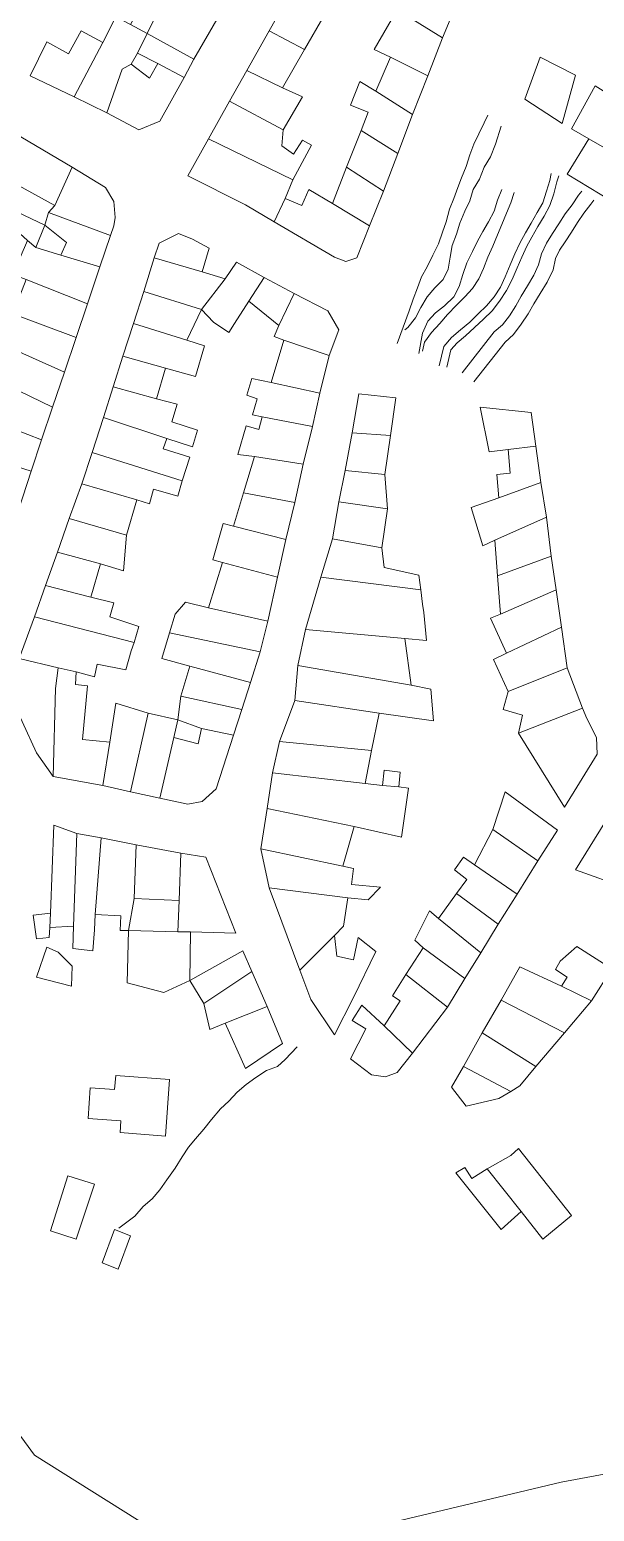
# Model space of a CAD drawing. Header units: inches. Extents: x 1138763 to 1140867, y 1050756 to 1053008.
# Drawn here: x 1140618.4 to 1140719.8, y 1051639.3 to 1051905.1 of the extents above; entities that cross this region are included whole.
import ezdxf

# ---------------------------------------------------------------- set-up
doc = ezdxf.new("R2010")
doc.units = ezdxf.units.IN
doc.header["$MEASUREMENT"] = 0
for name, color, linetype, lineweight in [('LimEdif_AM', 44, 'Continuous', 5), ('ViaPrin_AM', 1, 'Continuous', 15), ('ViaSec_AM', 1, 'Continuous', 18)]:
    doc.layers.add(name, color=color, linetype=linetype, lineweight=lineweight)

msp = doc.modelspace()

# ---------------------------------------------------------------- linework, layer by layer
at = {"layer": 'LimEdif_AM'}
for points in [[(1140686.69, 1051915.5), (1140695.44, 1051910.5), (1140692.56, 1051903.62), (1140684.44, 1051908.62), (1140681.19, 1051910.75), (1140684.44, 1051916.87), (1140686.69, 1051915.5)], [(1140643.31, 1051912.12), (1140639.56, 1051904.37), (1140636.56, 1051906), (1140640.69, 1051913.37), (1140643.31, 1051912.12)], [(1140652.44, 1051907.62), (1140647.94, 1051899.75), (1140639.56, 1051904.37), (1140643.31, 1051912.12), (1140652.44, 1051907.62)], [(1140671.31, 1051907.62), (1140667.81, 1051901.5), (1140661.44, 1051904.87), (1140664.94, 1051911.12), (1140671.31, 1051907.62)], [(1140684.44, 1051908.62), (1140680.31, 1051901.5), (1140683.19, 1051900.12), (1140680.56, 1051894), (1140677.69, 1051895.75), (1140676.06, 1051891.5), (1140679.19, 1051890.25), (1140677.94, 1051887), (1140675.31, 1051880.37), (1140672.81, 1051873.87), (1140668.56, 1051876.37), (1140667.31, 1051873.5), (1140664.31, 1051874.75), (1140665.69, 1051878.12), (1140669.06, 1051884.37), (1140667.44, 1051885.25), (1140665.81, 1051882.75), (1140663.69, 1051884.25), (1140663.94, 1051887.12), (1140667.44, 1051893), (1140663.81, 1051894.62), (1140667.81, 1051901.5), (1140671.31, 1051907.62)], [(1140692.56, 1051903.62), (1140689.94, 1051896.75), (1140683.19, 1051900.12), (1140680.31, 1051901.5), (1140684.44, 1051908.62), (1140692.56, 1051903.62)], [(1140636.56, 1051906), (1140639.56, 1051904.37), (1140637.81, 1051900.87), (1140636.69, 1051898.87), (1140635.06, 1051898), (1140632.31, 1051890.12), (1140626.44, 1051893), (1140631.56, 1051902.75), (1140633.94, 1051907.37), (1140636.56, 1051906)], [(1140626.44, 1051893), (1140618.56, 1051896.75), (1140621.56, 1051902.87), (1140625.44, 1051900.75), (1140627.69, 1051904.87), (1140631.56, 1051902.75), (1140626.44, 1051893)], [(1140639.56, 1051904.37), (1140647.94, 1051899.75), (1140646.19, 1051896.5), (1140641.44, 1051899), (1140637.81, 1051900.87), (1140639.56, 1051904.37)], [(1140667.81, 1051901.5), (1140663.81, 1051894.62), (1140657.44, 1051897.75), (1140661.44, 1051904.87), (1140667.81, 1051901.5)], [(1140641.44, 1051899), (1140639.94, 1051896.37), (1140636.69, 1051898.87), (1140637.81, 1051900.87), (1140641.44, 1051899)], [(1140689.94, 1051896.75), (1140687.19, 1051889.87), (1140680.56, 1051894), (1140683.19, 1051900.12), (1140689.94, 1051896.75)], [(1140714.06, 1051888.25), (1140707.31, 1051892.62), (1140710.06, 1051900.12), (1140716.44, 1051896.87), (1140714.06, 1051888.25)], [(1140646.19, 1051896.5), (1140641.81, 1051888.62), (1140638.06, 1051887.12), (1140632.31, 1051890.12), (1140635.06, 1051898), (1140636.69, 1051898.87), (1140639.94, 1051896.37), (1140641.44, 1051899), (1140646.19, 1051896.5)], [(1140663.81, 1051894.62), (1140667.44, 1051893), (1140663.94, 1051887.12), (1140654.31, 1051892.25), (1140657.44, 1051897.75), (1140663.81, 1051894.62)], [(1140687.19, 1051889.87), (1140684.56, 1051882.87), (1140677.94, 1051887), (1140679.19, 1051890.25), (1140676.06, 1051891.5), (1140677.69, 1051895.75), (1140680.56, 1051894), (1140687.19, 1051889.87)], [(1140731.19, 1051888), (1140726.81, 1051880.87), (1140718.81, 1051885.5), (1140715.69, 1051887.25), (1140719.94, 1051895), (1140731.19, 1051888)], [(1140663.94, 1051887.12), (1140663.69, 1051884.25), (1140665.81, 1051882.75), (1140667.44, 1051885.25), (1140669.06, 1051884.37), (1140665.69, 1051878.12), (1140650.56, 1051885.5), (1140654.31, 1051892.25), (1140663.94, 1051887.12)], [(1140609.31, 1051881), (1140610.44, 1051883.62), (1140611.81, 1051885.62), (1140615.56, 1051886.62), (1140626.06, 1051880.37), (1140622.94, 1051873.5), (1140609.31, 1051881)], [(1140684.56, 1051882.87), (1140681.94, 1051876.12), (1140675.31, 1051880.37), (1140677.94, 1051887), (1140684.56, 1051882.87)], [(1140665.69, 1051878.12), (1140664.31, 1051874.75), (1140662.31, 1051870.62), (1140657.19, 1051873.62), (1140646.81, 1051878.87), (1140650.56, 1051885.5), (1140665.69, 1051878.12)], [(1140726.81, 1051880.87), (1140722.81, 1051874.37), (1140714.94, 1051879.12), (1140718.81, 1051885.5), (1140726.81, 1051880.87)], [(1140607.44, 1051876.5), (1140609.31, 1051881), (1140622.94, 1051873.5), (1140621.81, 1051872.25), (1140621.19, 1051870), (1140607.44, 1051876.5)], [(1140626.06, 1051880.37), (1140632.06, 1051876.75), (1140633.56, 1051874.25), (1140633.81, 1051871.37), (1140633.56, 1051869.87), (1140632.94, 1051868.12), (1140621.81, 1051872.25), (1140622.94, 1051873.5), (1140626.06, 1051880.37)], [(1140681.94, 1051876.12), (1140679.44, 1051869.87), (1140672.81, 1051873.87), (1140675.31, 1051880.37), (1140681.94, 1051876.12)], [(1140605.31, 1051871.37), (1140607.44, 1051876.5), (1140621.19, 1051870), (1140619.56, 1051866), (1140618.06, 1051867.25), (1140616.69, 1051868.5), (1140614.56, 1051867.75), (1140605.31, 1051871.37)], [(1140672.81, 1051873.87), (1140679.44, 1051869.87), (1140677.19, 1051864.12), (1140675.19, 1051863.5), (1140673.19, 1051864.25), (1140662.31, 1051870.62), (1140664.31, 1051874.75), (1140667.31, 1051873.5), (1140668.56, 1051876.37), (1140672.81, 1051873.87)], [(1140621.81, 1051872.25), (1140632.94, 1051868.12), (1140631.06, 1051862.5), (1140624.06, 1051864.62), (1140625.06, 1051866.87), (1140621.19, 1051870), (1140621.81, 1051872.25)], [(1140621.19, 1051870), (1140625.06, 1051866.87), (1140624.06, 1051864.62), (1140619.56, 1051866), (1140621.19, 1051870)], [(1140640.81, 1051864.12), (1140641.69, 1051866.75), (1140645.19, 1051868.5), (1140647.69, 1051867.5), (1140650.69, 1051865.87), (1140649.44, 1051861.62), (1140640.81, 1051864.12)], [(1140619.56, 1051866), (1140624.06, 1051864.62), (1140631.06, 1051862.5), (1140628.81, 1051855.87), (1140617.81, 1051860.25), (1140615.44, 1051861.12), (1140618.06, 1051867.25), (1140619.56, 1051866)], [(1140649.44, 1051861.62), (1140653.56, 1051860.37), (1140649.31, 1051854.87), (1140638.94, 1051858.12), (1140640.81, 1051864.12), (1140649.44, 1051861.62)], [(1140653.56, 1051860.37), (1140655.56, 1051863.37), (1140660.56, 1051860.62), (1140657.81, 1051856.37), (1140655.19, 1051852.37), (1140654.19, 1051850.75), (1140651.44, 1051852.62), (1140649.31, 1051854.87), (1140653.56, 1051860.37)], [(1140628.81, 1051855.87), (1140626.81, 1051849.87), (1140615.44, 1051854.12), (1140617.81, 1051860.25), (1140628.81, 1051855.87)], [(1140660.56, 1051860.62), (1140665.94, 1051857.75), (1140663.19, 1051852), (1140657.81, 1051856.37), (1140660.56, 1051860.62)], [(1140649.31, 1051854.87), (1140646.69, 1051849.37), (1140637.06, 1051852.37), (1140638.94, 1051858.12), (1140649.31, 1051854.87)], [(1140665.94, 1051857.75), (1140671.94, 1051854.62), (1140673.94, 1051851.25), (1140672.19, 1051846.62), (1140664.06, 1051849.37), (1140662.31, 1051850), (1140663.19, 1051852), (1140665.94, 1051857.75)], [(1140663.19, 1051852), (1140662.31, 1051850), (1140664.06, 1051849.37), (1140661.81, 1051841.75), (1140658.31, 1051842.5), (1140657.44, 1051839.5), (1140659.31, 1051838.87), (1140658.44, 1051836), (1140660.19, 1051835.62), (1140659.56, 1051833.37), (1140657.31, 1051834), (1140655.81, 1051828.87), (1140658.81, 1051828.5), (1140656.81, 1051822), (1140655.06, 1051816), (1140653.19, 1051816.5), (1140651.31, 1051810), (1140653.06, 1051809.5), (1140650.56, 1051801.37), (1140646.44, 1051802.37), (1140644.56, 1051800.25), (1140643.56, 1051796.87), (1140642.19, 1051792.25), (1140647.19, 1051790.87), (1140645.56, 1051785.5), (1140645.06, 1051781.25), (1140639.69, 1051782.5), (1140633.94, 1051784.25), (1140632.81, 1051777.25), (1140627.94, 1051777.75), (1140628.81, 1051787.37), (1140626.69, 1051787.62), (1140626.81, 1051789.87), (1140630.06, 1051789), (1140630.56, 1051791.25), (1140635.69, 1051790.25), (1140636.69, 1051793.62), (1140637.19, 1051795.12), (1140638.06, 1051798), (1140632.81, 1051799.75), (1140633.56, 1051802.25), (1140629.44, 1051803.25), (1140631.19, 1051809.25), (1140635.31, 1051808), (1140635.81, 1051814.37), (1140637.69, 1051820.75), (1140639.94, 1051820), (1140640.69, 1051822.62), (1140645.06, 1051821.37), (1140645.81, 1051824.12), (1140647.19, 1051828.37), (1140642.44, 1051829.87), (1140643.06, 1051831.75), (1140647.69, 1051830.25), (1140648.56, 1051833.25), (1140643.94, 1051834.75), (1140644.94, 1051837.87), (1140641.19, 1051838.87), (1140642.81, 1051844.37), (1140648.19, 1051842.87), (1140649.81, 1051848.37), (1140646.69, 1051849.37), (1140649.31, 1051854.87), (1140651.44, 1051852.62), (1140654.19, 1051850.75), (1140655.19, 1051852.37), (1140657.81, 1051856.37), (1140663.19, 1051852)], [(1140626.81, 1051849.87), (1140624.69, 1051843.62), (1140613.19, 1051848.75), (1140615.44, 1051854.12), (1140626.81, 1051849.87)], [(1140646.69, 1051849.37), (1140649.81, 1051848.37), (1140648.19, 1051842.87), (1140642.81, 1051844.37), (1140635.19, 1051846.5), (1140637.06, 1051852.37), (1140646.69, 1051849.37)], [(1140613.19, 1051848.75), (1140624.69, 1051843.62), (1140622.56, 1051837.37), (1140608.56, 1051844.12), (1140610.81, 1051849.75), (1140613.19, 1051848.75)], [(1140672.19, 1051846.62), (1140670.56, 1051839.87), (1140661.81, 1051841.75), (1140664.06, 1051849.37), (1140672.19, 1051846.62)], [(1140642.81, 1051844.37), (1140641.19, 1051838.87), (1140633.44, 1051841), (1140635.19, 1051846.5), (1140642.81, 1051844.37)], [(1140622.56, 1051837.37), (1140620.56, 1051831.5), (1140605.81, 1051837.25), (1140608.56, 1051844.12), (1140622.56, 1051837.37)], [(1140670.56, 1051839.87), (1140669.19, 1051833.87), (1140660.19, 1051835.62), (1140658.44, 1051836), (1140659.31, 1051838.87), (1140657.44, 1051839.5), (1140658.31, 1051842.5), (1140661.81, 1051841.75), (1140670.56, 1051839.87)], [(1140641.19, 1051838.87), (1140644.94, 1051837.87), (1140643.94, 1051834.75), (1140648.56, 1051833.25), (1140647.69, 1051830.25), (1140643.06, 1051831.75), (1140631.69, 1051835.5), (1140633.44, 1051841), (1140641.19, 1051838.87)], [(1140676.31, 1051832.75), (1140677.56, 1051839.75), (1140684.19, 1051839), (1140683.19, 1051832.25), (1140676.31, 1051832.75)], [(1140605.81, 1051837.25), (1140620.56, 1051831.5), (1140618.69, 1051825.87), (1140608.56, 1051829.12), (1140603.19, 1051830.87), (1140604.31, 1051833.62), (1140605.81, 1051837.25)], [(1140709.31, 1051830.37), (1140704.31, 1051829.75), (1140700.94, 1051829.37), (1140699.31, 1051837.37), (1140708.44, 1051836.37), (1140709.31, 1051830.37)], [(1140643.06, 1051831.75), (1140642.44, 1051829.87), (1140647.19, 1051828.37), (1140645.81, 1051824.12), (1140629.69, 1051829.25), (1140631.69, 1051835.5), (1140643.06, 1051831.75)], [(1140669.19, 1051833.87), (1140667.56, 1051827.12), (1140658.81, 1051828.5), (1140655.81, 1051828.87), (1140657.31, 1051834), (1140659.56, 1051833.37), (1140660.19, 1051835.62), (1140669.19, 1051833.87)], [(1140683.19, 1051832.25), (1140682.19, 1051825.25), (1140675.06, 1051826), (1140676.31, 1051832.75), (1140683.19, 1051832.25)], [(1140618.69, 1051825.87), (1140616.44, 1051818.87), (1140608.06, 1051822.62), (1140604.81, 1051824), (1140606.19, 1051827.5), (1140607.69, 1051826.87), (1140608.56, 1051829.12), (1140618.69, 1051825.87)], [(1140645.81, 1051824.12), (1140645.06, 1051821.37), (1140640.69, 1051822.62), (1140639.94, 1051820), (1140637.69, 1051820.75), (1140627.81, 1051823.62), (1140629.69, 1051829.25), (1140645.81, 1051824.12)], [(1140667.56, 1051827.12), (1140666.06, 1051820.25), (1140656.81, 1051822), (1140658.81, 1051828.5), (1140667.56, 1051827.12)], [(1140709.31, 1051830.37), (1140710.19, 1051823.87), (1140702.69, 1051821.12), (1140702.31, 1051825.25), (1140704.69, 1051825.5), (1140704.31, 1051829.75), (1140709.31, 1051830.37)], [(1140682.19, 1051825.25), (1140682.69, 1051819.12), (1140673.94, 1051820.37), (1140675.06, 1051826), (1140682.19, 1051825.25)], [(1140637.69, 1051820.75), (1140635.81, 1051814.37), (1140625.56, 1051817.37), (1140627.81, 1051823.62), (1140637.69, 1051820.75)], [(1140710.19, 1051823.87), (1140711.19, 1051817.62), (1140701.94, 1051813.5), (1140699.81, 1051812.5), (1140697.69, 1051819.37), (1140702.69, 1051821.12), (1140710.19, 1051823.87)], [(1140666.06, 1051820.25), (1140664.44, 1051813.62), (1140655.06, 1051816), (1140656.81, 1051822), (1140666.06, 1051820.25)], [(1140682.69, 1051819.12), (1140681.69, 1051812.12), (1140672.81, 1051813.75), (1140673.94, 1051820.37), (1140682.69, 1051819.12)], [(1140635.81, 1051814.37), (1140635.31, 1051808), (1140631.19, 1051809.25), (1140623.44, 1051811.37), (1140625.56, 1051817.37), (1140635.81, 1051814.37)], [(1140711.19, 1051817.62), (1140712.06, 1051810.62), (1140702.44, 1051807.12), (1140701.94, 1051813.5), (1140711.19, 1051817.62)], [(1140664.44, 1051813.62), (1140662.94, 1051806.87), (1140653.06, 1051809.5), (1140651.31, 1051810), (1140653.19, 1051816.5), (1140655.06, 1051816), (1140664.44, 1051813.62)], [(1140681.69, 1051812.12), (1140682.06, 1051808.62), (1140688.31, 1051807.25), (1140688.69, 1051804.62), (1140670.69, 1051806.87), (1140672.81, 1051813.75), (1140681.69, 1051812.12)], [(1140631.19, 1051809.25), (1140629.44, 1051803.25), (1140621.31, 1051805.37), (1140623.44, 1051811.37), (1140631.19, 1051809.25)], [(1140662.94, 1051806.87), (1140661.19, 1051799), (1140650.56, 1051801.37), (1140653.06, 1051809.5), (1140662.94, 1051806.87)], [(1140712.06, 1051810.62), (1140712.94, 1051804.62), (1140702.94, 1051800.25), (1140702.44, 1051807.12), (1140712.06, 1051810.62)], [(1140688.69, 1051804.62), (1140688.94, 1051802), (1140689.19, 1051800.5), (1140689.69, 1051795.5), (1140685.81, 1051795.87), (1140667.94, 1051797.5), (1140670.69, 1051806.87), (1140688.69, 1051804.62)], [(1140629.44, 1051803.25), (1140633.56, 1051802.25), (1140632.81, 1051799.75), (1140638.06, 1051798), (1140637.19, 1051795.12), (1140619.31, 1051799.75), (1140621.31, 1051805.37), (1140629.44, 1051803.25)], [(1140712.94, 1051804.62), (1140713.94, 1051797.87), (1140704.06, 1051793.25), (1140701.19, 1051799.5), (1140702.94, 1051800.25), (1140712.94, 1051804.62)], [(1140661.19, 1051799), (1140659.81, 1051793.5), (1140643.56, 1051796.87), (1140644.56, 1051800.25), (1140646.44, 1051802.37), (1140650.56, 1051801.37), (1140661.19, 1051799)], [(1140637.19, 1051795.12), (1140636.69, 1051793.62), (1140635.69, 1051790.25), (1140630.56, 1051791.25), (1140630.06, 1051789), (1140626.81, 1051789.87), (1140623.56, 1051790.62), (1140616.56, 1051792.25), (1140619.31, 1051799.75), (1140637.19, 1051795.12)], [(1140659.81, 1051793.5), (1140658.06, 1051788), (1140647.19, 1051790.87), (1140642.19, 1051792.25), (1140643.56, 1051796.87), (1140659.81, 1051793.5)], [(1140685.81, 1051795.87), (1140686.94, 1051787.5), (1140666.56, 1051791), (1140667.94, 1051797.5), (1140685.81, 1051795.87)], [(1140713.94, 1051797.87), (1140714.94, 1051790.62), (1140704.31, 1051786.37), (1140701.69, 1051792.12), (1140704.06, 1051793.25), (1140713.94, 1051797.87)], [(1140623.56, 1051790.62), (1140623.06, 1051786.87), (1140622.69, 1051771.12), (1140619.69, 1051775.37), (1140614.56, 1051786.62), (1140616.56, 1051792.25), (1140623.56, 1051790.62)], [(1140658.06, 1051788), (1140656.56, 1051783.12), (1140645.56, 1051785.5), (1140647.19, 1051790.87), (1140658.06, 1051788)], [(1140686.94, 1051787.5), (1140690.44, 1051786.75), (1140690.94, 1051781.12), (1140681.19, 1051782.5), (1140666.06, 1051784.75), (1140666.56, 1051791), (1140686.94, 1051787.5)], [(1140626.81, 1051789.87), (1140626.69, 1051787.62), (1140628.81, 1051787.37), (1140627.94, 1051777.75), (1140632.81, 1051777.25), (1140631.56, 1051769.5), (1140622.69, 1051771.12), (1140623.06, 1051786.87), (1140623.56, 1051790.62), (1140626.81, 1051789.87)], [(1140714.94, 1051790.62), (1140717.69, 1051783.37), (1140706.19, 1051778.87), (1140706.94, 1051782.12), (1140703.44, 1051783.12), (1140704.31, 1051786.37), (1140714.94, 1051790.62)], [(1140656.56, 1051783.12), (1140655.06, 1051778.5), (1140649.31, 1051779.75), (1140645.06, 1051781.25), (1140645.56, 1051785.5), (1140656.56, 1051783.12)], [(1140639.69, 1051782.5), (1140636.56, 1051768.37), (1140631.56, 1051769.5), (1140632.81, 1051777.25), (1140633.94, 1051784.25), (1140639.69, 1051782.5)], [(1140681.19, 1051782.5), (1140679.81, 1051775.75), (1140663.31, 1051777.37), (1140666.06, 1051784.75), (1140681.19, 1051782.5)], [(1140717.69, 1051783.37), (1140718.44, 1051781.5), (1140720.19, 1051778.12), (1140720.31, 1051775.12), (1140714.44, 1051765.62), (1140706.19, 1051778.87), (1140717.69, 1051783.37)], [(1140645.06, 1051781.25), (1140644.31, 1051778.12), (1140641.81, 1051767.25), (1140636.56, 1051768.37), (1140639.69, 1051782.5), (1140645.06, 1051781.25)], [(1140649.31, 1051779.75), (1140648.69, 1051777), (1140644.31, 1051778.12), (1140645.06, 1051781.25), (1140649.31, 1051779.75)], [(1140655.06, 1051778.5), (1140651.94, 1051768.87), (1140649.44, 1051766.62), (1140646.81, 1051766.12), (1140641.81, 1051767.25), (1140644.31, 1051778.12), (1140648.69, 1051777), (1140649.31, 1051779.75), (1140655.06, 1051778.5)], [(1140679.81, 1051775.75), (1140678.69, 1051769.87), (1140662.06, 1051771.75), (1140663.31, 1051777.37), (1140679.81, 1051775.75)], [(1140681.81, 1051769.5), (1140682.06, 1051772.25), (1140684.94, 1051771.87), (1140684.69, 1051769.25), (1140681.81, 1051769.5)], [(1140678.69, 1051769.87), (1140681.81, 1051769.5), (1140684.69, 1051769.25), (1140686.44, 1051769), (1140685.19, 1051760.25), (1140676.69, 1051762.12), (1140661.06, 1051765.37), (1140662.06, 1051771.75), (1140678.69, 1051769.87)], [(1140725.44, 1051751.12), (1140716.44, 1051754.37), (1140726.19, 1051770.12), (1140736.19, 1051767.37), (1140735.19, 1051755.87), (1140727.31, 1051756.12), (1140725.44, 1051751.12)], [(1140701.56, 1051761.62), (1140703.81, 1051768.37), (1140713.19, 1051761.5), (1140709.69, 1051756), (1140701.56, 1051761.62)], [(1140676.69, 1051762.12), (1140674.69, 1051755), (1140659.94, 1051758.12), (1140661.06, 1051765.37), (1140676.69, 1051762.12)], [(1140622.19, 1051746.62), (1140622.81, 1051762.37), (1140626.94, 1051760.87), (1140626.31, 1051744.25), (1140622.06, 1051744), (1140622.19, 1051746.62)], [(1140709.69, 1051756), (1140705.94, 1051750), (1140698.31, 1051755.25), (1140701.56, 1051761.62), (1140709.69, 1051756)], [(1140626.94, 1051760.87), (1140631.31, 1051760.12), (1140630.19, 1051746.37), (1140630.06, 1051743.62), (1140629.81, 1051739.87), (1140626.19, 1051740.25), (1140626.31, 1051744.25), (1140626.94, 1051760.87)], [(1140631.31, 1051760.12), (1140637.56, 1051758.87), (1140637.19, 1051749.25), (1140636.19, 1051743.5), (1140634.69, 1051743.5), (1140634.81, 1051746.12), (1140630.19, 1051746.37), (1140631.31, 1051760.12)], [(1140637.56, 1051758.87), (1140645.56, 1051757.37), (1140645.31, 1051748.87), (1140637.19, 1051749.25), (1140637.56, 1051758.87)], [(1140645.56, 1051757.37), (1140650.06, 1051756.62), (1140655.44, 1051743), (1140647.31, 1051743.25), (1140645.06, 1051743.25), (1140645.31, 1051748.87), (1140645.56, 1051757.37)], [(1140674.69, 1051755), (1140676.56, 1051754.62), (1140676.19, 1051751.75), (1140681.44, 1051751.25), (1140679.19, 1051749), (1140675.56, 1051749.37), (1140661.44, 1051751.12), (1140659.94, 1051758.12), (1140674.69, 1051755)], [(1140695.06, 1051750.12), (1140696.94, 1051752.62), (1140694.69, 1051754.37), (1140696.31, 1051756.62), (1140698.31, 1051755.25), (1140705.94, 1051750), (1140702.56, 1051744.62), (1140695.06, 1051750.12)], [(1140675.56, 1051749.37), (1140674.81, 1051744.25), (1140673.19, 1051742.62), (1140666.94, 1051736.37), (1140661.44, 1051751.12), (1140675.56, 1051749.37)], [(1140645.31, 1051748.87), (1140645.06, 1051743.25), (1140636.19, 1051743.5), (1140637.19, 1051749.25), (1140645.31, 1051748.87)], [(1140691.81, 1051745.62), (1140695.06, 1051750.12), (1140702.56, 1051744.62), (1140699.44, 1051739.5), (1140691.81, 1051745.62)], [(1140622.06, 1051744), (1140621.94, 1051742.25), (1140619.69, 1051742), (1140619.06, 1051746.25), (1140622.19, 1051746.62), (1140622.06, 1051744)], [(1140689.06, 1051740.37), (1140687.56, 1051741.75), (1140690.19, 1051747), (1140691.81, 1051745.62), (1140699.44, 1051739.5), (1140696.56, 1051734.87), (1140689.06, 1051740.37)], [(1140645.06, 1051743.25), (1140647.31, 1051743.25), (1140647.19, 1051734.5), (1140642.56, 1051732.37), (1140635.94, 1051734.12), (1140636.19, 1051743.5), (1140645.06, 1051743.25)], [(1140625.94, 1051733.5), (1140619.69, 1051735.12), (1140621.56, 1051740.5), (1140623.56, 1051739.62), (1140626.06, 1051737.12), (1140625.94, 1051733.5)], [(1140673.19, 1051742.62), (1140673.56, 1051738.87), (1140676.56, 1051738.25), (1140677.44, 1051742.25), (1140680.56, 1051739.75), (1140676.56, 1051731.5), (1140673.19, 1051724.75), (1140668.94, 1051731.12), (1140666.94, 1051736.37), (1140673.19, 1051742.62)], [(1140685.94, 1051735.62), (1140689.06, 1051740.37), (1140696.56, 1051734.87), (1140693.44, 1051729.75), (1140685.94, 1051735.62)], [(1140713.94, 1051733.5), (1140714.94, 1051735.12), (1140712.81, 1051736.5), (1140713.69, 1051738), (1140716.69, 1051740.62), (1140722.94, 1051736.62), (1140719.31, 1051730.87), (1140713.94, 1051733.5)], [(1140647.19, 1051734.5), (1140656.69, 1051739.87), (1140658.31, 1051736.12), (1140649.69, 1051730.37), (1140647.19, 1051734.5)], [(1140658.31, 1051736.12), (1140661.06, 1051729.87), (1140653.56, 1051726.87), (1140650.81, 1051725.75), (1140649.69, 1051730.37), (1140658.31, 1051736.12)], [(1140693.44, 1051729.75), (1140687.19, 1051721.5), (1140682.06, 1051726.37), (1140684.94, 1051730.87), (1140683.56, 1051731.75), (1140685.94, 1051735.62), (1140693.44, 1051729.75)], [(1140703.06, 1051731), (1140706.44, 1051737), (1140713.94, 1051733.5), (1140719.31, 1051730.87), (1140714.44, 1051725.12), (1140703.06, 1051731)], [(1140661.06, 1051729.87), (1140663.81, 1051723.25), (1140657.19, 1051718.75), (1140653.56, 1051726.87), (1140661.06, 1051729.87)], [(1140687.19, 1051721.5), (1140684.44, 1051718), (1140682.31, 1051717.25), (1140679.81, 1051717.62), (1140676.06, 1051720.5), (1140678.81, 1051725.87), (1140676.31, 1051727.37), (1140678.06, 1051730.12), (1140682.06, 1051726.37), (1140687.19, 1051721.5)], [(1140699.69, 1051725.12), (1140703.06, 1051731), (1140714.44, 1051725.12), (1140709.31, 1051719.12), (1140699.69, 1051725.12)], [(1140696.31, 1051719.12), (1140699.69, 1051725.12), (1140709.31, 1051719.12), (1140706.44, 1051715.62), (1140704.81, 1051714.62), (1140696.31, 1051719.12)], [(1140704.81, 1051714.62), (1140702.69, 1051713.37), (1140696.81, 1051712), (1140694.19, 1051715.37), (1140696.31, 1051719.12), (1140704.81, 1051714.62)], [(1140642.81, 1051706.62), (1140634.69, 1051707.25), (1140634.81, 1051709.37), (1140628.94, 1051709.75), (1140629.31, 1051715.25), (1140633.69, 1051715), (1140633.94, 1051717.5), (1140643.56, 1051716.75), (1140642.81, 1051706.62)], [(1140706.69, 1051693.12), (1140700.56, 1051700.75), (1140704.81, 1051703.12), (1140706.19, 1051704.37), (1140715.69, 1051692.37), (1140710.56, 1051688.12), (1140706.69, 1051693.12)], [(1140706.69, 1051693.12), (1140703.06, 1051689.87), (1140694.94, 1051700), (1140696.56, 1051701), (1140697.81, 1051699), (1140700.56, 1051700.75), (1140706.69, 1051693.12)], [(1140626.81, 1051688.12), (1140622.19, 1051689.62), (1140625.31, 1051699.5), (1140630.06, 1051698), (1140626.81, 1051688.12)], [(1140634.31, 1051682.75), (1140631.44, 1051683.87), (1140633.69, 1051689.87), (1140636.56, 1051688.75), (1140634.31, 1051682.75)]]:
    msp.add_lwpolyline(points, dxfattribs=at)
at = {"layer": 'ViaPrin_AM'}
for points in [[(1140645.51, 1051632.96), (1140619.32, 1051649.38), (1140597.03, 1051679.69), (1140590.59, 1051686.13), (1140583.41, 1051695.62)], [(1140823.6, 1051695.57), (1140822.47, 1051653.63), (1140822.24, 1051651.84), (1140821.7, 1051650.11), (1140820.87, 1051648.5), (1140819.78, 1051647.06), (1140818.45, 1051645.83), (1140816.92, 1051644.85), (1140815.25, 1051644.16), (1140813.49, 1051643.76), (1140811.68, 1051643.67), (1140811.19, 1051643.7), (1140755.45, 1051648.57), (1140728.91, 1051647.35), (1140713.84, 1051644.55), (1140655.3, 1051630.6)]]:
    msp.add_lwpolyline(points, dxfattribs=at)
at = {"layer": 'ViaSec_AM'}
for points in [[(1140684.44, 1051848.75), (1140686.56, 1051854.62), (1140687.31, 1051856.75), (1140688.06, 1051858.75), (1140688.81, 1051860.75), (1140689.81, 1051862.5), (1140690.81, 1051864.62), (1140691.81, 1051866.62), (1140692.56, 1051868.75), (1140693.19, 1051870.62), (1140693.81, 1051872.87), (1140694.56, 1051874.75), (1140695.31, 1051876.75), (1140695.94, 1051878.5), (1140696.81, 1051880.5), (1140697.44, 1051882.62), (1140698.19, 1051884.5), (1140699.06, 1051886.37), (1140700.06, 1051888.37), (1140700.69, 1051889.75)], [(1140703.06, 1051887.75), (1140702.06, 1051884.5), (1140701.19, 1051882.25), (1140700.06, 1051880.37), (1140699.19, 1051878.25), (1140698.06, 1051876.37), (1140697.44, 1051874.37), (1140696.56, 1051872.5), (1140695.69, 1051870.37), (1140695.06, 1051868.37), (1140694.31, 1051866.37), (1140693.94, 1051864.25), (1140693.56, 1051862.12), (1140692.69, 1051860.25), (1140691.19, 1051858.75), (1140689.81, 1051857.12), (1140688.69, 1051855.25), (1140687.69, 1051853.37), (1140686.31, 1051851.62), (1140685.81, 1051851.25)], [(1140691.94, 1051844.75), (1140692.81, 1051848.25), (1140694.19, 1051849.87), (1140695.81, 1051851.25), (1140697.44, 1051852.62), (1140698.94, 1051854.12), (1140700.44, 1051855.5), (1140701.81, 1051857.12), (1140702.94, 1051858.87), (1140703.81, 1051860.75), (1140704.69, 1051862.87), (1140705.56, 1051864.87), (1140706.44, 1051866.75), (1140707.44, 1051868.62), (1140708.44, 1051870.37), (1140709.56, 1051872.25), (1140710.56, 1051874), (1140711.19, 1051876.12), (1140711.81, 1051878), (1140712.06, 1051879.25)], [(1140693.31, 1051844.5), (1140694.06, 1051847.62), (1140695.19, 1051848.87), (1140696.69, 1051850.12), (1140698.31, 1051851.62), (1140699.94, 1051853.12), (1140701.44, 1051854.62), (1140702.81, 1051856.37), (1140704.06, 1051858.25), (1140705.06, 1051860.25), (1140705.94, 1051862.37), (1140706.81, 1051864.25), (1140707.69, 1051866.25), (1140708.56, 1051867.87), (1140709.69, 1051869.75), (1140710.81, 1051871.62), (1140711.81, 1051873.5), (1140712.56, 1051875.62), (1140713.06, 1051877.75), (1140713.44, 1051878.87)], [(1140688.31, 1051847), (1140688.94, 1051850.62), (1140689.94, 1051852.75), (1140691.31, 1051854.25), (1140692.94, 1051855.5), (1140694.56, 1051857.12), (1140695.56, 1051859), (1140696.19, 1051861.12), (1140696.94, 1051863.25), (1140697.94, 1051865.25), (1140698.81, 1051867.12), (1140699.81, 1051868.87), (1140700.81, 1051870.62), (1140701.81, 1051872.5), (1140702.44, 1051874.5), (1140703.19, 1051876.37)], [(1140705.44, 1051875.87), (1140704.81, 1051874), (1140704.06, 1051872.12), (1140703.19, 1051870.12), (1140702.44, 1051868.25), (1140701.56, 1051866.25), (1140700.69, 1051864.25), (1140699.94, 1051862.25), (1140699.06, 1051860.37), (1140697.94, 1051858.62), (1140696.56, 1051857.12), (1140695.06, 1051855.62), (1140693.44, 1051854), (1140692.06, 1051852.37), (1140690.56, 1051850.75), (1140689.31, 1051849), (1140688.94, 1051847.37)], [(1140696.06, 1051843.5), (1140701.81, 1051850.87), (1140703.31, 1051852.12), (1140704.56, 1051853.75), (1140705.69, 1051855.5), (1140706.69, 1051857.25), (1140707.81, 1051859.12), (1140708.94, 1051861), (1140709.81, 1051862.87), (1140710.31, 1051864.87), (1140711.19, 1051866.75), (1140712.31, 1051868.5), (1140713.44, 1051870.25), (1140714.56, 1051872), (1140715.81, 1051873.62), (1140716.94, 1051875.37), (1140717.56, 1051876.12)], [(1140698.19, 1051841.87), (1140703.81, 1051849), (1140705.31, 1051850.37), (1140706.69, 1051852.25), (1140707.94, 1051854.12), (1140708.94, 1051855.87), (1140710.06, 1051857.75), (1140711.31, 1051859.75), (1140712.44, 1051862), (1140712.81, 1051864), (1140713.56, 1051865.5), (1140714.56, 1051867), (1140715.69, 1051868.75), (1140716.81, 1051870.5), (1140717.94, 1051872.12), (1140719.19, 1051873.75), (1140719.69, 1051874.5)], [(1140634.44, 1051690.12), (1140637.31, 1051692.25), (1140638.81, 1051694), (1140640.44, 1051695.37), (1140641.81, 1051697), (1140643.06, 1051698.75), (1140644.56, 1051700.87), (1140645.81, 1051702.87), (1140646.94, 1051704.62), (1140648.19, 1051706.12), (1140649.69, 1051707.87), (1140651.06, 1051709.62), (1140652.69, 1051711.5), (1140654.19, 1051712.87), (1140655.69, 1051714.5), (1140657.31, 1051715.87), (1140659.06, 1051717.12), (1140660.94, 1051718.37), (1140662.94, 1051719.12), (1140664.31, 1051720.37), (1140666.44, 1051722.62)]]:
    msp.add_lwpolyline(points, dxfattribs=at)

doc.saveas('drawing.dxf')
